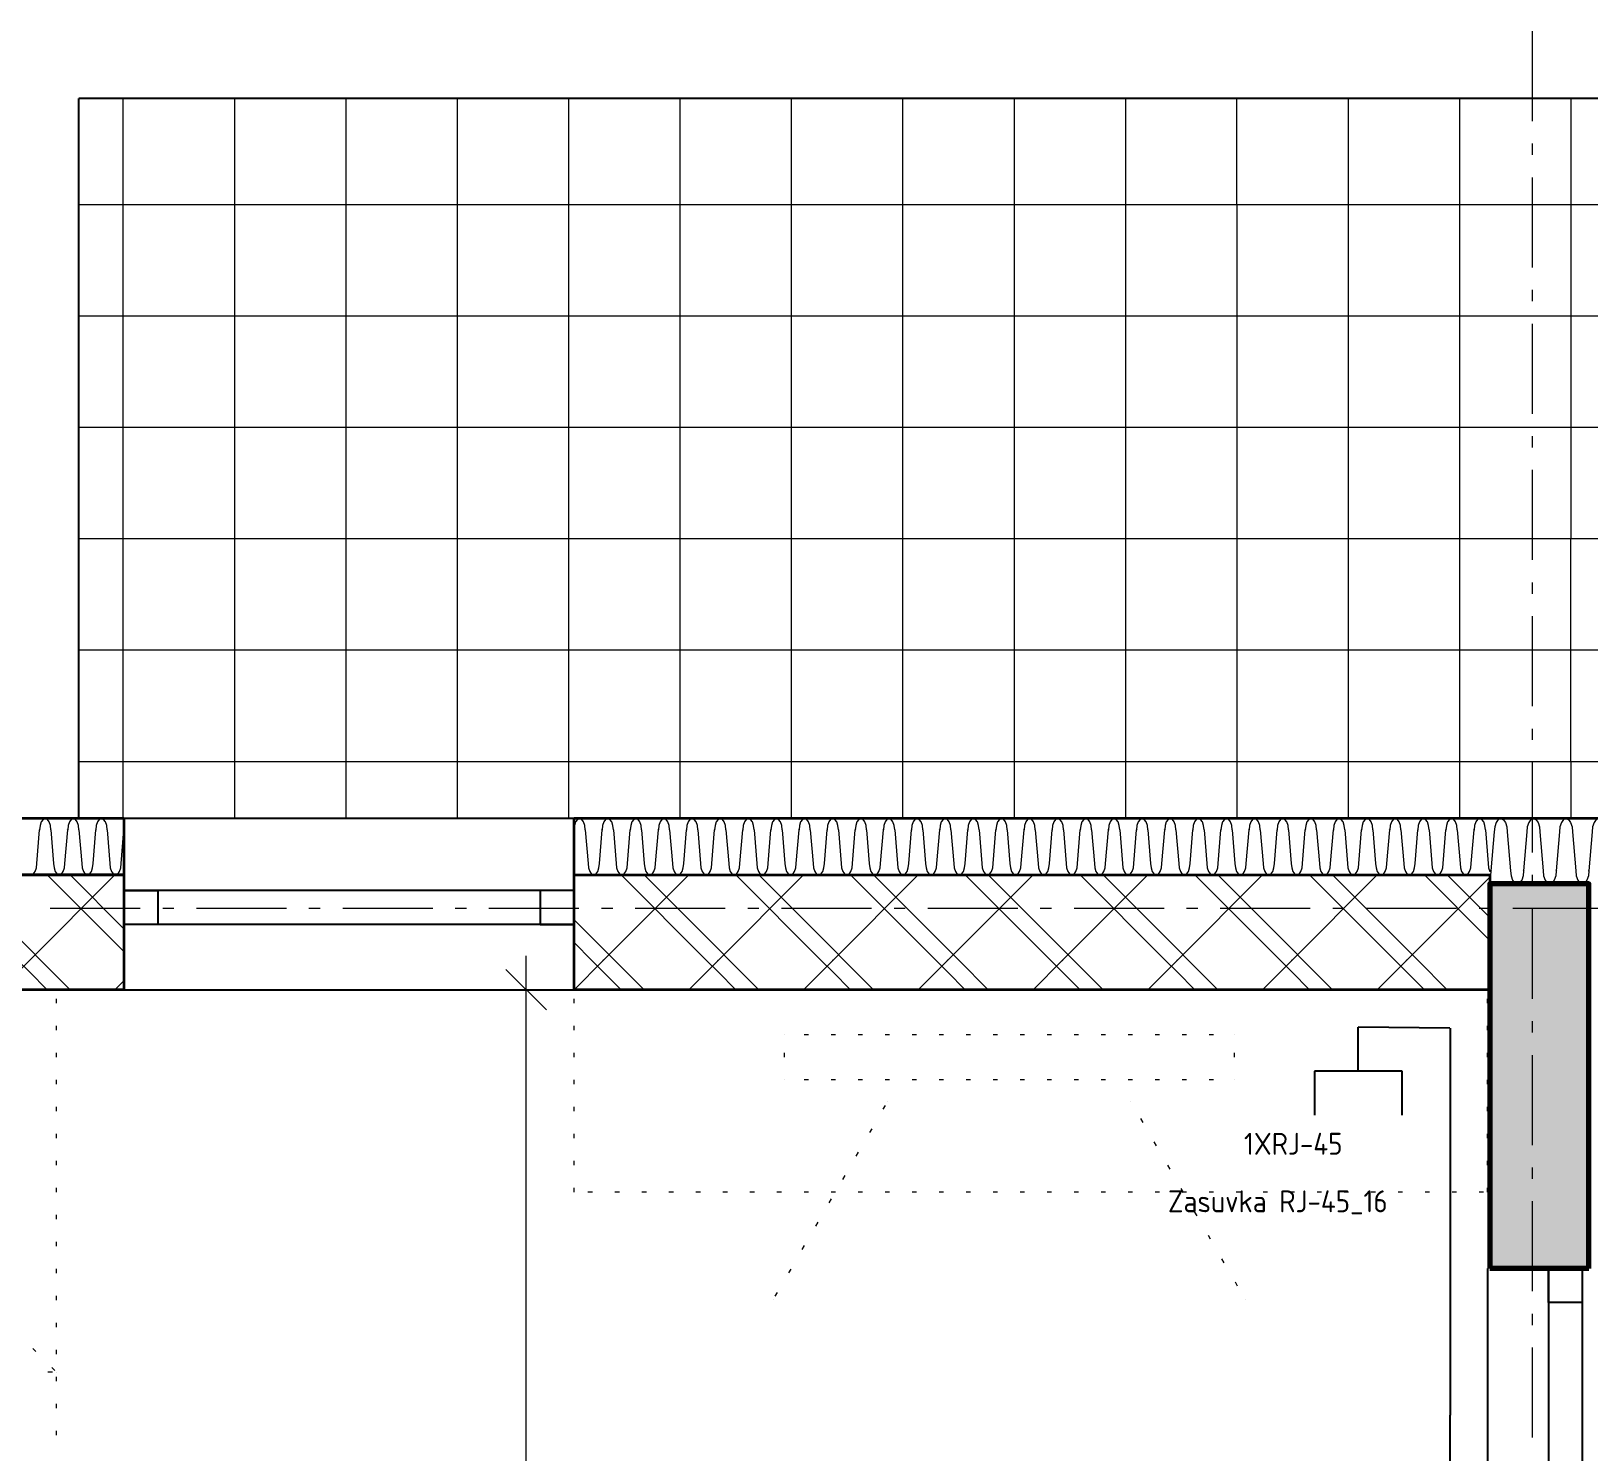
# Model space of a CAD drawing. Header units: millimetres. Extents: x 0 to 594, y 0 to 420.
# Drawn here: x 508.26 to 543.73, y 329.67 to 362.02 of the extents above; entities that cross this region are included whole.
import ezdxf
from ezdxf.enums import TextEntityAlignment as Align

# ---------------------------------------------------------------- set-up
doc = ezdxf.new("R2010")
doc.units = ezdxf.units.MM
doc.header["$LTSCALE"] = 8
for name, color, linetype in [('DESC', 1, 'Continuous'), ('PDF_Koty delkove', 7, 'Continuous'), ('PDF_Nabytek', 7, 'Continuous'), ('PDF_Obecne 0.25', 7, 'Continuous'), ('PDF_Okna', 7, 'Continuous'), ('PDF_Osy hlavni', 7, 'Continuous'), ('PDF_Srafy', 7, 'Continuous'), ('PDF_Steny obvodove nosne', 7, 'Continuous'), ('PDF_Steny sendvic', 7, 'Continuous'), ('PDF_Zatepleni', 7, 'Continuous'), ('RED_2.5mm^2', 1, 'Continuous'), ('SYMS', 7, 'Continuous'), ('TAGS', 160, 'Continuous')]:
    doc.layers.add(name, color=color, linetype=linetype)
doc.styles.add('WD_IEC', font='isocp2.shx', dxfattribs={"width": 0.9, "height": 4})

# ---------------------------------------------------------------- blocks, each defined once
blk = doc.blocks.new('RJ45Zasuvka_')
at = {"layer": 'SYMS'}
for p, q in [((0, 0), (0, 1)), ((-1, 0), (-1, -1)), ((1, 0), (-1, 0)), ((1, -1), (1, 0))]:
    blk.add_line(p, q, dxfattribs=at)
at = {"style": 'WD_IEC'}
for tag, p, height, flags in [('MFG', (3.917, 14.122), 1.5, 9), ('CAT', (3.917, 11.622), 1.5, 9), ('X2TERM01', (0, 1), 0.08, 1), ('ASSYCODE', (2.5, -0.75), 1, 1), ('FAMILY', (2.5, -2.25), 1, 1)]:
    blk.add_attdef(tag, p, '', height=height, dxfattribs=dict(at, flags=flags))
for tag, height, p in [('INST', 2.7, (-6.093, 12.868)), ('LOC', 2.7, (-6.093, 9.868)), ('TAG1', 2.5, (-6, 6.828)), ('XREF', 2.7, (-6, -2.915)), ('DESC1', 2.7, (-6, -5.715)), ('DESC2', 2.7, (-6, -8.955)), ('DESC3', 2.7, (-6, -12.195))]:
    blk.add_attdef(tag, text='', height=height, dxfattribs=at).set_placement(p, align=Align.RIGHT)
at = {"style": 'WD_IEC', "width": 0.8}
blk.add_attdef('TERM01', text='', height=2, rotation=90, dxfattribs=at).set_placement((-1, 1), align=Align.RIGHT)

msp = doc.modelspace()

# ---------------------------------------------------------------- linework, layer by layer
at = {"layer": 'PDF_Koty delkove', "lineweight": 18}
for points in [[(519.529, 340.194), (519.529, 340.963)], [(519.99, 339.733), (519.068, 340.656)], [(520.298, 340.194), (519.529, 340.194), (518.76, 340.194)], [(519.529, 258.451), (519.529, 260.553), (519.529, 261.764), (519.529, 262.244), (519.529, 281.77), (519.529, 283.256), (519.529, 340.194)]]:
    msp.add_lwpolyline(points, dxfattribs=at)
at = {"layer": 'PDF_Nabytek', "lineweight": 13}
for points in [[(508.741, 340.194), (508.638, 340.194)], [(508.832, 340.194), (508.832, 340.194)], [(508.832, 340.194), (508.832, 340.194)], [(508.832, 339.885), (508.832, 339.987)], [(520.62, 340.194), (520.62, 340.194)], [(520.62, 340.194), (520.62, 340.194)], [(520.62, 339.885), (520.62, 339.987)], [(521.041, 340.194), (520.938, 340.194)], [(521.656, 340.194), (521.553, 340.194)], [(522.271, 340.194), (522.168, 340.194)], [(522.886, 340.194), (522.783, 340.194)], [(523.501, 340.194), (523.398, 340.194)], [(524.116, 340.194), (524.013, 340.194)], [(524.731, 340.194), (524.628, 340.194)], [(525.346, 340.194), (525.243, 340.194)], [(525.961, 340.194), (525.858, 340.194)], [(526.576, 340.194), (526.473, 340.194)], [(527.191, 340.194), (527.088, 340.194)], [(527.806, 340.194), (527.703, 340.194)], [(528.421, 340.194), (528.318, 340.194)], [(529.036, 340.194), (528.933, 340.194)], [(529.651, 340.194), (529.548, 340.194)], [(530.266, 340.194), (530.163, 340.194)], [(530.881, 340.194), (530.778, 340.194)], [(531.496, 340.194), (531.393, 340.194)], [(532.111, 340.194), (532.008, 340.194)], [(532.726, 340.194), (532.623, 340.194)], [(533.341, 340.194), (533.238, 340.194)], [(533.956, 340.194), (533.853, 340.194)], [(534.571, 340.194), (534.468, 340.194)], [(535.186, 340.194), (535.083, 340.194)], [(535.801, 340.194), (535.698, 340.194)], [(536.416, 340.194), (536.313, 340.194)], [(537.031, 340.194), (536.928, 340.194)], [(537.646, 340.194), (537.543, 340.194)], [(538.261, 340.194), (538.158, 340.194)], [(538.876, 340.194), (538.773, 340.194)], [(539.491, 340.194), (539.388, 340.194)], [(540.106, 340.194), (540.003, 340.194)], [(540.721, 340.194), (540.618, 340.194)], [(541.336, 340.194), (541.233, 340.194)], [(541.427, 340.194), (541.427, 340.194)], [(541.427, 340.194), (541.427, 340.194)], [(541.427, 339.885), (541.427, 339.987)], [(508.832, 339.27), (508.832, 339.372)], [(520.62, 339.27), (520.62, 339.372)], [(525.411, 339.169), (525.411, 339.169)], [(525.411, 339.169), (525.411, 339.169)], [(525.961, 339.169), (525.858, 339.169)], [(526.576, 339.169), (526.473, 339.169)], [(527.191, 339.169), (527.088, 339.169)], [(527.806, 339.169), (527.703, 339.169)], [(528.421, 339.169), (528.318, 339.169)], [(529.036, 339.169), (528.933, 339.169)], [(529.651, 339.169), (529.548, 339.169)], [(530.266, 339.169), (530.163, 339.169)], [(530.881, 339.169), (530.778, 339.169)], [(531.496, 339.169), (531.393, 339.169)], [(532.111, 339.169), (532.008, 339.169)], [(532.726, 339.169), (532.623, 339.169)], [(533.341, 339.169), (533.238, 339.169)], [(533.956, 339.169), (533.853, 339.169)], [(534.571, 339.169), (534.468, 339.169)], [(535.186, 339.169), (535.083, 339.169)], [(535.661, 339.169), (535.661, 339.169)], [(535.661, 339.169), (535.661, 339.169)], [(541.427, 339.27), (541.427, 339.372)], [(508.832, 338.655), (508.832, 338.757)], [(520.62, 338.655), (520.62, 338.757)], [(525.411, 338.655), (525.411, 338.757)], [(535.661, 338.655), (535.661, 338.757)], [(541.427, 338.655), (541.427, 338.757)], [(508.832, 338.04), (508.832, 338.142)], [(520.62, 338.04), (520.62, 338.142)], [(525.411, 338.144), (525.411, 338.144)], [(525.411, 338.144), (525.411, 338.144)], [(525.961, 338.144), (525.858, 338.144)], [(526.576, 338.144), (526.473, 338.144)], [(527.191, 338.144), (527.088, 338.144)], [(527.806, 338.144), (527.703, 338.144)], [(528.421, 338.144), (528.318, 338.144)], [(529.036, 338.144), (528.933, 338.144)], [(529.651, 338.144), (529.548, 338.144)], [(530.266, 338.144), (530.163, 338.144)], [(530.881, 338.144), (530.778, 338.144)], [(531.496, 338.144), (531.393, 338.144)], [(532.111, 338.144), (532.008, 338.144)], [(532.726, 338.144), (532.623, 338.144)], [(533.341, 338.144), (533.238, 338.144)], [(533.956, 338.144), (533.853, 338.144)], [(534.571, 338.144), (534.468, 338.144)], [(535.186, 338.144), (535.083, 338.144)], [(535.661, 338.144), (535.661, 338.144)], [(535.661, 338.144), (535.661, 338.144)], [(541.427, 338.04), (541.427, 338.142)], [(508.832, 337.425), (508.832, 337.527)], [(520.62, 337.425), (520.62, 337.527)], [(527.663, 337.47), (527.715, 337.559)], [(527.771, 337.657), (527.771, 337.657)], [(533.301, 337.657), (533.301, 337.657)], [(541.427, 337.425), (541.427, 337.527)], [(533.581, 337.172), (533.53, 337.261)], [(508.832, 336.81), (508.832, 336.912)], [(520.62, 336.81), (520.62, 336.912)], [(527.356, 336.938), (527.407, 337.027)], [(533.888, 336.639), (533.837, 336.728)], [(541.427, 336.81), (541.427, 336.912)], [(527.048, 336.405), (527.1, 336.494)], [(508.832, 336.195), (508.832, 336.297)], [(520.62, 336.195), (520.62, 336.297)], [(534.196, 336.107), (534.145, 336.195)], [(541.427, 336.195), (541.427, 336.297)], [(508.832, 335.58), (508.832, 335.682)], [(520.62, 335.582), (520.62, 335.682)], [(526.741, 335.873), (526.792, 335.961)], [(534.503, 335.574), (534.452, 335.663)], [(541.427, 335.582), (541.427, 335.682)], [(520.62, 335.582), (520.62, 335.582)], [(520.62, 335.582), (520.62, 335.582)], [(521.041, 335.582), (520.938, 335.582)], [(521.656, 335.582), (521.553, 335.582)], [(522.271, 335.582), (522.168, 335.582)], [(522.886, 335.582), (522.783, 335.582)], [(523.501, 335.582), (523.398, 335.582)], [(524.116, 335.582), (524.013, 335.582)], [(524.731, 335.582), (524.628, 335.582)], [(525.346, 335.582), (525.243, 335.582)], [(525.961, 335.582), (525.858, 335.582)], [(526.433, 335.34), (526.485, 335.429)], [(526.576, 335.582), (526.473, 335.582)], [(527.191, 335.582), (527.088, 335.582)], [(527.806, 335.582), (527.703, 335.582)], [(528.421, 335.582), (528.318, 335.582)], [(529.036, 335.582), (528.933, 335.582)], [(529.651, 335.582), (529.548, 335.582)], [(530.266, 335.582), (530.163, 335.582)], [(530.881, 335.582), (530.778, 335.582)], [(531.496, 335.582), (531.393, 335.582)], [(532.111, 335.582), (532.008, 335.582)], [(532.726, 335.582), (532.623, 335.582)], [(533.341, 335.582), (533.238, 335.582)], [(533.956, 335.582), (533.853, 335.582)], [(534.571, 335.582), (534.468, 335.582)], [(535.186, 335.582), (535.083, 335.582)], [(535.801, 335.582), (535.698, 335.582)], [(536.416, 335.582), (536.313, 335.582)], [(537.031, 335.582), (536.928, 335.582)], [(537.646, 335.582), (537.543, 335.582)], [(538.261, 335.582), (538.158, 335.582)], [(538.876, 335.582), (538.773, 335.582)], [(539.491, 335.582), (539.388, 335.582)], [(540.106, 335.582), (540.003, 335.582)], [(540.721, 335.582), (540.618, 335.582)], [(541.336, 335.582), (541.233, 335.582)], [(541.427, 335.582), (541.427, 335.582)], [(541.427, 335.582), (541.427, 335.582)], [(508.832, 334.965), (508.832, 335.067)], [(534.811, 335.041), (534.76, 335.13)], [(526.126, 334.807), (526.177, 334.896)], [(535.118, 334.509), (535.067, 334.598)], [(508.832, 334.35), (508.832, 334.452)], [(525.818, 334.275), (525.87, 334.364)], [(535.426, 333.976), (535.375, 334.065)], [(508.832, 333.735), (508.832, 333.837)], [(525.511, 333.742), (525.562, 333.831)], [(535.733, 333.444), (535.682, 333.532)], [(508.832, 333.12), (508.832, 333.222)], [(525.203, 333.21), (525.255, 333.298)], [(525.159, 333.133), (525.159, 333.133)], [(535.913, 333.133), (535.913, 333.133)], [(508.832, 332.505), (508.832, 332.607)], [(508.363, 331.951), (508.291, 332.024)], [(508.832, 331.89), (508.832, 331.992)], [(508.741, 331.482), (508.638, 331.482)], [(508.798, 331.517), (508.725, 331.589)], [(508.832, 331.482), (508.832, 331.482)], [(508.832, 331.482), (508.832, 331.482)], [(508.832, 331.275), (508.832, 331.377)], [(508.832, 330.66), (508.832, 330.762)], [(508.832, 330.045), (508.832, 330.147)]]:
    msp.add_lwpolyline(points, dxfattribs=at)
at = {"layer": 'PDF_Obecne 0.25', "lineweight": 25}
for points in [[(509.345, 344.089), (509.345, 360.489)], [(561.619, 360.488), (509.345, 360.488)]]:
    msp.add_lwpolyline(points, dxfattribs=at)
at = {"layer": 'PDF_Okna', "lineweight": 25}
for points in [[(520.62, 344.089), (510.37, 344.089)], [(520.62, 342.449), (510.37, 342.449)], [(520.62, 341.681), (510.37, 341.681)], [(510.37, 340.194), (520.62, 340.194)], [(542.811, 333.84), (542.811, 315.39)], [(543.58, 333.84), (543.58, 315.39)]]:
    msp.add_lwpolyline(points, dxfattribs=at)
for points in [[(510.37, 342.449), (511.139, 342.449), (511.139, 341.681), (510.37, 341.681)], [(520.62, 342.449), (519.851, 342.449), (519.851, 341.681), (520.62, 341.681)], [(543.58, 333.84), (543.58, 333.071), (542.811, 333.071), (542.811, 333.84)]]:
    msp.add_lwpolyline(points, close=True, dxfattribs=at)
at = {"layer": 'PDF_Osy hlavni', "lineweight": 18}
for points in [[(542.452, 359.974), (542.452, 362.024)], [(542.452, 359.206), (542.452, 359.462)], [(542.452, 356.643), (542.452, 358.693)], [(542.452, 355.874), (542.452, 356.131)], [(542.452, 353.312), (542.452, 355.362)], [(542.452, 352.543), (542.452, 352.799)], [(542.452, 349.981), (542.452, 352.031)], [(542.452, 349.212), (542.452, 349.468)], [(542.452, 346.65), (542.452, 348.699)], [(542.452, 345.881), (542.452, 346.137)], [(542.452, 343.318), (542.452, 345.368)], [(542.452, 342.55), (542.452, 342.806)], [(510.74, 342.039), (508.69, 342.039)], [(511.508, 342.039), (511.252, 342.039)], [(514.071, 342.039), (512.021, 342.039)], [(514.84, 342.039), (514.583, 342.039)], [(517.402, 342.039), (515.352, 342.039)], [(518.171, 342.039), (517.915, 342.039)], [(520.733, 342.039), (518.683, 342.039)], [(521.502, 342.039), (521.246, 342.039)], [(524.064, 342.039), (522.015, 342.039)], [(524.833, 342.039), (524.577, 342.039)], [(527.396, 342.039), (525.346, 342.039)], [(528.164, 342.039), (527.908, 342.039)], [(530.727, 342.039), (528.677, 342.039)], [(531.496, 342.039), (531.239, 342.039)], [(534.058, 342.039), (532.008, 342.039)], [(534.827, 342.039), (534.571, 342.039)], [(537.389, 342.039), (535.339, 342.039)], [(538.158, 342.039), (537.902, 342.039)], [(540.721, 342.039), (538.671, 342.039)], [(541.489, 342.039), (541.233, 342.039)], [(544.052, 342.039), (542.002, 342.039)], [(542.452, 339.987), (542.452, 342.037)], [(542.452, 339.218), (542.452, 339.475)], [(542.452, 336.656), (542.452, 338.706)], [(542.452, 335.887), (542.452, 336.143)], [(542.452, 333.325), (542.452, 335.375)], [(542.452, 332.556), (542.452, 332.812)], [(542.452, 329.993), (542.452, 332.043)]]:
    msp.add_lwpolyline(points, dxfattribs=at)
at = {"layer": 'PDF_Srafy', "lineweight": 9}
for points in [[(528.104, 360.489), (528.104, 355.533), (528.104, 350.46), (528.104, 345.386), (523.031, 345.386), (517.957, 345.386), (512.884, 345.386), (509.345, 345.386)], [(510.347, 360.489), (510.347, 358.07), (510.347, 352.996), (510.347, 347.923)], [(512.884, 360.489), (512.884, 355.533), (512.884, 350.46), (512.884, 345.386), (512.884, 344.089)], [(515.421, 360.489), (515.421, 358.07), (515.421, 352.996), (515.421, 347.923), (515.421, 344.089)], [(517.957, 360.489), (517.957, 355.533), (517.957, 350.46), (517.957, 345.386), (517.957, 344.089)], [(520.494, 360.489), (520.494, 358.07), (520.494, 352.996), (520.494, 347.923), (520.494, 344.089)], [(523.031, 360.489), (523.031, 355.533), (523.031, 350.46)], [(525.568, 360.489), (525.568, 358.07), (525.568, 352.996), (525.568, 347.923)], [(530.641, 360.489), (530.641, 358.07), (530.641, 352.996), (530.641, 347.923), (530.641, 344.089)], [(533.178, 360.489), (533.178, 355.533), (533.178, 350.46), (533.178, 345.386), (533.178, 344.089)], [(561.619, 358.07), (561.082, 358.07), (556.008, 358.07), (550.935, 358.07), (545.861, 358.07), (540.788, 358.07), (535.714, 358.07), (535.714, 360.489)], [(538.251, 360.489), (538.251, 355.533)], [(540.788, 360.489), (540.788, 358.07), (540.788, 352.996)], [(543.325, 360.489), (543.325, 355.533), (543.325, 350.46)], [(515.421, 358.07), (510.347, 358.07), (509.345, 358.07)], [(535.714, 358.07), (530.641, 358.07), (525.568, 358.07), (520.494, 358.07), (515.421, 358.07)], [(535.714, 358.07), (535.714, 352.996), (535.714, 347.923), (535.714, 344.089)], [(517.957, 355.533), (512.884, 355.533), (509.345, 355.533)], [(538.251, 355.533), (533.178, 355.533), (528.104, 355.533), (523.031, 355.533), (517.957, 355.533)], [(561.619, 355.533), (558.545, 355.533), (553.471, 355.533), (548.398, 355.533), (543.325, 355.533), (538.251, 355.533)], [(538.251, 355.533), (538.251, 350.46), (538.251, 345.386), (538.251, 344.089)], [(561.619, 352.996), (561.082, 352.996), (556.008, 352.996), (550.935, 352.996), (545.861, 352.996), (540.788, 352.996), (535.714, 352.996), (530.641, 352.996), (525.568, 352.996), (520.494, 352.996), (515.421, 352.996), (510.347, 352.996), (509.345, 352.996)], [(540.788, 352.996), (540.788, 347.923), (540.788, 344.089)], [(523.031, 350.46), (517.957, 350.46), (512.884, 350.46), (509.345, 350.46)], [(538.251, 350.46), (533.178, 350.46), (528.104, 350.46), (523.031, 350.46)], [(523.031, 350.46), (523.031, 345.386), (523.031, 344.089)], [(561.619, 350.46), (558.545, 350.46), (553.471, 350.46), (548.398, 350.46), (543.325, 350.46), (538.251, 350.46)], [(561.619, 345.386), (558.545, 345.386), (553.471, 345.386), (548.398, 345.386), (543.325, 345.386), (543.325, 350.46)], [(525.568, 347.923), (520.494, 347.923), (515.421, 347.923), (510.347, 347.923), (509.345, 347.923)], [(510.347, 347.923), (510.347, 344.089)], [(540.788, 347.923), (535.714, 347.923), (530.641, 347.923), (525.568, 347.923)], [(525.568, 347.923), (525.568, 344.089)], [(561.619, 347.923), (561.082, 347.923), (556.008, 347.923), (550.935, 347.923), (545.861, 347.923), (540.788, 347.923)], [(543.325, 345.386), (538.251, 345.386), (533.178, 345.386), (528.104, 345.386)], [(528.104, 345.386), (528.104, 344.089)], [(543.325, 345.386), (543.325, 344.089)]]:
    msp.add_lwpolyline(points, dxfattribs=at)
at = {"layer": 'PDF_Steny obvodove nosne', "lineweight": 70}
for points in [[(543.733, 333.84), (543.733, 342.603), (541.478, 342.603), (541.478, 340.194), (541.478, 333.84)], [(543.733, 333.84), (543.58, 333.84), (542.811, 333.84), (541.478, 333.84)]]:
    msp.add_lwpolyline(points, dxfattribs=at)
at = {"layer": 'PDF_Steny obvodove nosne', "lineweight": 25}
msp.add_lwpolyline([(541.427, 333.84), (541.427, 315.39)], dxfattribs=at)
at = {"layer": 'PDF_Steny obvodove nosne', "color": 9, "lineweight": 9, "true_color": 0xc0c0c0, "transparency": 33554559}
msp.add_solid([(541.478, 333.84), (543.733, 333.84), (541.478, 342.603), (543.733, 342.603)], dxfattribs=at)
at = {"layer": 'PDF_Steny sendvic', "lineweight": 35}
for points in [[(510.37, 344.089), (496.84, 344.089)], [(510.37, 344.089), (510.37, 342.808)], [(541.478, 344.089), (520.62, 344.089)], [(520.62, 342.808), (520.62, 344.089)], [(510.37, 342.808), (496.84, 342.808), (510.37, 342.808), (510.37, 342.449), (510.37, 341.681), (510.37, 340.194), (499.608, 340.194), (496.84, 340.194), (496.84, 341.681), (496.84, 342.449), (496.84, 342.808)], [(520.62, 342.808), (541.478, 342.808)]]:
    msp.add_lwpolyline(points, dxfattribs=at)
at = {"layer": 'PDF_Steny sendvic', "lineweight": 9}
for points in [[(508.385, 343.064), (508.448, 343.833)], [(508.704, 343.833), (508.695, 343.931), (508.667, 344.014), (508.625, 344.07), (508.576, 344.089), (508.527, 344.07), (508.486, 344.014), (508.458, 343.931), (508.448, 343.833)], [(508.704, 343.833), (508.768, 343.064)], [(509.025, 343.064), (509.089, 343.833)], [(509.217, 344.089), (509.168, 344.07), (509.126, 344.014), (509.098, 343.931), (509.089, 343.833)], [(509.345, 343.833), (509.335, 343.931), (509.307, 344.014), (509.266, 344.07), (509.217, 344.089)], [(509.345, 343.833), (509.408, 343.064)], [(509.666, 343.064), (509.729, 343.833)], [(509.857, 344.089), (509.808, 344.07), (509.767, 344.014), (509.739, 343.931), (509.729, 343.833)], [(509.986, 343.833), (509.976, 343.931), (509.948, 344.014), (509.906, 344.07), (509.857, 344.089)], [(509.986, 343.833), (510.049, 343.064)], [(510.307, 343.064), (510.37, 343.833)], [(520.748, 344.089), (520.699, 344.07), (520.657, 344.014), (520.63, 343.931), (520.62, 343.833)], [(520.876, 343.833), (520.866, 343.931), (520.839, 344.014), (520.797, 344.07), (520.748, 344.089)], [(520.876, 343.833), (520.94, 343.064)], [(521.082, 342.808), (521.118, 342.827), (521.159, 342.882), (521.187, 342.966), (521.197, 343.064), (521.26, 343.833)], [(521.517, 343.833), (521.507, 343.931), (521.479, 344.014), (521.438, 344.07), (521.389, 344.089), (521.34, 344.07), (521.298, 344.014), (521.27, 343.931), (521.26, 343.833)], [(521.517, 343.833), (521.58, 343.064)], [(521.838, 343.064), (521.901, 343.833)], [(522.157, 343.833), (522.148, 343.931), (522.12, 344.014), (522.078, 344.07), (522.029, 344.089), (521.98, 344.07), (521.939, 344.014), (521.911, 343.931), (521.901, 343.833)], [(522.157, 343.833), (522.221, 343.064)], [(522.478, 343.064), (522.542, 343.833)], [(522.67, 344.089), (522.621, 344.07), (522.579, 344.014), (522.551, 343.931), (522.542, 343.833)], [(522.798, 343.833), (522.788, 343.931), (522.76, 344.014), (522.719, 344.07), (522.67, 344.089)], [(522.798, 343.833), (522.861, 343.064)], [(523.119, 343.064), (523.182, 343.833)], [(523.439, 343.833), (523.429, 343.931), (523.401, 344.014), (523.359, 344.07), (523.31, 344.089), (523.261, 344.07), (523.22, 344.014), (523.192, 343.931), (523.182, 343.833)], [(523.439, 343.833), (523.502, 343.064)], [(523.76, 343.064), (523.823, 343.833)], [(523.951, 344.089), (523.902, 344.07), (523.86, 344.014), (523.833, 343.931), (523.823, 343.833)], [(524.079, 343.833), (524.069, 343.931), (524.042, 344.014), (524, 344.07), (523.951, 344.089)], [(524.079, 343.833), (524.143, 343.064)], [(524.4, 343.064), (524.464, 343.833)], [(524.592, 344.089), (524.543, 344.07), (524.501, 344.014), (524.473, 343.931), (524.464, 343.833)], [(524.72, 343.833), (524.71, 343.931), (524.682, 344.014), (524.641, 344.07), (524.592, 344.089)], [(524.72, 343.833), (524.783, 343.064)], [(525.041, 343.064), (525.104, 343.833)], [(525.232, 344.089), (525.183, 344.07), (525.142, 344.014), (525.114, 343.931), (525.104, 343.833)], [(525.36, 343.833), (525.351, 343.931), (525.323, 344.014), (525.281, 344.07), (525.232, 344.089)], [(525.36, 343.833), (525.424, 343.064)], [(525.681, 343.064), (525.745, 343.833)], [(526.001, 343.833), (525.991, 343.931), (525.964, 344.014), (525.922, 344.07), (525.873, 344.089), (525.824, 344.07), (525.782, 344.014), (525.755, 343.931), (525.745, 343.833)], [(526.001, 343.833), (526.064, 343.064)], [(526.322, 343.064), (526.385, 343.833)], [(526.514, 344.089), (526.465, 344.07), (526.423, 344.014), (526.395, 343.931), (526.385, 343.833)], [(526.642, 343.833), (526.632, 343.931), (526.604, 344.014), (526.563, 344.07), (526.514, 344.089)], [(526.642, 343.833), (526.705, 343.064)], [(526.963, 343.064), (527.026, 343.833)], [(527.154, 344.089), (527.105, 344.07), (527.064, 344.014), (527.036, 343.931), (527.026, 343.833)], [(527.282, 343.833), (527.273, 343.931), (527.245, 344.014), (527.203, 344.07), (527.154, 344.089)], [(527.282, 343.833), (527.346, 343.064)], [(527.603, 343.064), (527.667, 343.833)], [(527.795, 344.089), (527.746, 344.07), (527.704, 344.014), (527.676, 343.931), (527.667, 343.833)], [(527.923, 343.833), (527.913, 343.931), (527.885, 344.014), (527.844, 344.07), (527.795, 344.089)], [(527.923, 343.833), (527.986, 343.064)], [(528.244, 343.064), (528.307, 343.833)], [(528.564, 343.833), (528.554, 343.931), (528.526, 344.014), (528.484, 344.07), (528.435, 344.089), (528.386, 344.07), (528.345, 344.014), (528.317, 343.931), (528.307, 343.833)], [(528.564, 343.833), (528.627, 343.064)], [(528.884, 343.064), (528.948, 343.833)], [(529.076, 344.089), (529.027, 344.07), (528.985, 344.014), (528.958, 343.931), (528.948, 343.833)], [(529.204, 343.833), (529.194, 343.931), (529.167, 344.014), (529.125, 344.07), (529.076, 344.089)], [(529.204, 343.833), (529.268, 343.064)], [(529.525, 343.064), (529.589, 343.833)], [(529.717, 344.089), (529.668, 344.07), (529.626, 344.014), (529.598, 343.931), (529.589, 343.833)], [(529.845, 343.833), (529.835, 343.931), (529.807, 344.014), (529.766, 344.07), (529.717, 344.089)], [(529.845, 343.833), (529.908, 343.064)], [(530.166, 343.064), (530.229, 343.833)], [(530.357, 344.089), (530.308, 344.07), (530.267, 344.014), (530.239, 343.931), (530.229, 343.833)], [(530.476, 343.931), (530.448, 344.014), (530.406, 344.07), (530.357, 344.089)], [(530.485, 343.833), (530.476, 343.931)], [(530.485, 343.833), (530.549, 343.064)], [(530.806, 343.064), (530.87, 343.833)], [(530.998, 344.089), (530.949, 344.07), (530.907, 344.014), (530.88, 343.931), (530.87, 343.833)], [(531.126, 343.833), (531.116, 343.931), (531.088, 344.014), (531.047, 344.07), (530.998, 344.089)], [(531.126, 343.833), (531.189, 343.064)], [(531.447, 343.064), (531.51, 343.833)], [(531.639, 344.089), (531.589, 344.07), (531.548, 344.014), (531.52, 343.931), (531.51, 343.833)], [(531.767, 343.833), (531.757, 343.931), (531.729, 344.014), (531.688, 344.07), (531.639, 344.089)], [(531.767, 343.833), (531.83, 343.064)], [(531.972, 342.808), (532.008, 342.827), (532.05, 342.882), (532.078, 342.966), (532.088, 343.064), (532.151, 343.833)], [(532.279, 344.089), (532.23, 344.07), (532.189, 344.014), (532.161, 343.931), (532.151, 343.833)], [(532.407, 343.833), (532.397, 343.931), (532.37, 344.014), (532.328, 344.07), (532.279, 344.089)], [(532.407, 343.833), (532.471, 343.064)], [(532.728, 343.064), (532.792, 343.833)], [(532.92, 344.089), (532.871, 344.07), (532.829, 344.014), (532.801, 343.931), (532.792, 343.833)], [(533.048, 343.833), (533.038, 343.931), (533.01, 344.014), (532.969, 344.07), (532.92, 344.089)], [(533.048, 343.833), (533.111, 343.064)], [(533.369, 343.064), (533.432, 343.833)], [(533.511, 344.07), (533.47, 344.014), (533.442, 343.931), (533.432, 343.833)], [(533.56, 344.089), (533.511, 344.07)], [(533.688, 343.833), (533.679, 343.931), (533.651, 344.014), (533.609, 344.07), (533.56, 344.089)], [(533.688, 343.833), (533.752, 343.064)], [(534.009, 343.064), (534.073, 343.833)], [(534.201, 344.089), (534.152, 344.07), (534.11, 344.014), (534.083, 343.931), (534.073, 343.833)], [(534.329, 343.833), (534.319, 343.931), (534.292, 344.014), (534.25, 344.07), (534.201, 344.089)], [(534.329, 343.833), (534.393, 343.064)], [(534.65, 343.064), (534.713, 343.833)], [(534.842, 344.089), (534.793, 344.07), (534.751, 344.014), (534.723, 343.931), (534.713, 343.833)], [(534.97, 343.833), (534.96, 343.931), (534.932, 344.014), (534.891, 344.07), (534.842, 344.089)], [(534.97, 343.833), (535.033, 343.064)], [(535.291, 343.064), (535.354, 343.833)], [(535.482, 344.089), (535.433, 344.07), (535.392, 344.014), (535.364, 343.931), (535.354, 343.833)], [(535.61, 343.833), (535.601, 343.931), (535.573, 344.014), (535.531, 344.07), (535.482, 344.089)], [(535.61, 343.833), (535.674, 343.064)], [(535.931, 343.064), (535.995, 343.833)], [(536.251, 343.833), (536.241, 343.931), (536.213, 344.014), (536.172, 344.07), (536.123, 344.089), (536.074, 344.07), (536.032, 344.014), (536.004, 343.931), (535.995, 343.833)], [(536.251, 343.833), (536.314, 343.064)], [(536.572, 343.064), (536.635, 343.833)], [(536.892, 343.833), (536.882, 343.931), (536.854, 344.014), (536.812, 344.07), (536.763, 344.089), (536.714, 344.07), (536.673, 344.014), (536.645, 343.931), (536.635, 343.833)], [(536.892, 343.833), (536.955, 343.064)], [(537.097, 342.808), (537.133, 342.827), (537.175, 342.882), (537.203, 342.966), (537.213, 343.064), (537.276, 343.833)], [(537.404, 344.089), (537.355, 344.07), (537.313, 344.014), (537.286, 343.931), (537.276, 343.833)], [(537.532, 343.833), (537.522, 343.931), (537.495, 344.014), (537.453, 344.07), (537.404, 344.089)], [(537.532, 343.833), (537.596, 343.064)], [(537.853, 343.064), (537.917, 343.833)], [(538.173, 343.833), (538.163, 343.931), (538.135, 344.014), (538.094, 344.07), (538.045, 344.089), (537.996, 344.07), (537.954, 344.014), (537.926, 343.931), (537.917, 343.833)], [(538.173, 343.833), (538.236, 343.064)], [(538.494, 343.064), (538.557, 343.833)], [(538.685, 344.089), (538.636, 344.07), (538.595, 344.014), (538.567, 343.931), (538.557, 343.833)], [(538.813, 343.833), (538.804, 343.931), (538.776, 344.014), (538.734, 344.07), (538.685, 344.089)], [(538.813, 343.833), (538.877, 343.064)], [(539.134, 343.064), (539.198, 343.833)], [(539.454, 343.833), (539.444, 343.931), (539.417, 344.014), (539.375, 344.07), (539.326, 344.089), (539.277, 344.07), (539.235, 344.014), (539.208, 343.931), (539.198, 343.833)], [(539.454, 343.833), (539.517, 343.064)], [(539.775, 343.064), (539.838, 343.833)], [(540.095, 343.833), (540.085, 343.931), (540.057, 344.014), (540.016, 344.07), (539.967, 344.089), (539.918, 344.07), (539.876, 344.014), (539.848, 343.931), (539.838, 343.833)], [(540.095, 343.833), (540.158, 343.064)], [(540.416, 343.064), (540.479, 343.833)], [(540.607, 344.089), (540.558, 344.07), (540.517, 344.014), (540.489, 343.931), (540.479, 343.833)], [(540.735, 343.833), (540.726, 343.931), (540.698, 344.014), (540.656, 344.07), (540.607, 344.089)], [(540.735, 343.833), (540.799, 343.064)], [(541.056, 343.064), (541.12, 343.833)], [(541.129, 343.931), (541.12, 343.833)], [(541.376, 343.833), (541.366, 343.931), (541.338, 344.014), (541.297, 344.07), (541.248, 344.089), (541.199, 344.07), (541.157, 344.014), (541.129, 343.931)], [(541.376, 343.833), (541.439, 343.064)], [(508.622, 340.194), (508.217, 340.599), (507.956, 340.861), (506.009, 342.808)], [(509.145, 340.194), (508.479, 340.861), (508.217, 341.122), (506.531, 342.808)], [(507.551, 340.194), (508.217, 340.861), (510.165, 342.808)], [(508.269, 342.808), (508.305, 342.827), (508.347, 342.882), (508.375, 342.966), (508.385, 343.064)], [(508.385, 343.064), (508.385, 343.064)], [(510.37, 341.061), (508.622, 342.808)], [(508.768, 343.064), (508.778, 342.966), (508.805, 342.882), (508.847, 342.827), (508.883, 342.808)], [(508.91, 342.808), (508.946, 342.827), (508.988, 342.882), (509.015, 342.966), (509.025, 343.064)], [(509.025, 343.064), (509.025, 343.064)], [(510.37, 341.583), (509.145, 342.808)], [(509.408, 343.064), (509.418, 342.966), (509.446, 342.882), (509.488, 342.827), (509.524, 342.808)], [(509.551, 342.808), (509.586, 342.827), (509.628, 342.882), (509.656, 342.966), (509.666, 343.064)], [(509.666, 343.064), (509.666, 343.064)], [(510.049, 343.064), (510.059, 342.966), (510.087, 342.882), (510.128, 342.827), (510.164, 342.808)], [(510.191, 342.808), (510.227, 342.827), (510.269, 342.882), (510.297, 342.966), (510.307, 343.064)], [(510.307, 343.064), (510.307, 343.064)], [(520.62, 340.194), (521.286, 340.861), (523.234, 342.808)], [(520.94, 343.064), (520.949, 342.966), (520.977, 342.882), (521.019, 342.827), (521.055, 342.808)], [(521.197, 343.064), (521.197, 343.064)], [(521.197, 343.064), (521.197, 343.064)], [(521.58, 343.064), (521.59, 342.966), (521.618, 342.882), (521.66, 342.827), (521.695, 342.808)], [(523.638, 340.861), (521.691, 342.808)], [(521.722, 342.808), (521.758, 342.827), (521.8, 342.882), (521.828, 342.966)], [(521.828, 342.966), (521.838, 343.064)], [(521.838, 343.064), (521.838, 343.064)], [(524.827, 340.194), (524.161, 340.861), (523.9, 341.122), (522.214, 342.808)], [(522.221, 343.064), (522.231, 342.966), (522.258, 342.882), (522.3, 342.827), (522.336, 342.808)], [(522.363, 342.808), (522.399, 342.827), (522.441, 342.882), (522.468, 342.966), (522.478, 343.064)], [(522.478, 343.064), (522.478, 343.064)], [(522.861, 343.064), (522.871, 342.966), (522.899, 342.882), (522.941, 342.827), (522.977, 342.808)], [(523.004, 342.808), (523.039, 342.827), (523.081, 342.882), (523.109, 342.966), (523.119, 343.064)], [(523.119, 343.064), (523.119, 343.064)], [(523.234, 340.194), (523.9, 340.861), (525.847, 342.808)], [(523.502, 343.064), (523.512, 342.966), (523.54, 342.882), (523.581, 342.827), (523.617, 342.808)], [(523.644, 342.808), (523.68, 342.827), (523.722, 342.882), (523.75, 342.966), (523.76, 343.064)], [(523.76, 343.064), (523.76, 343.064)], [(524.143, 343.064), (524.152, 342.966), (524.18, 342.882), (524.222, 342.827), (524.258, 342.808)], [(524.285, 342.808), (524.321, 342.827), (524.362, 342.882), (524.39, 342.966), (524.4, 343.064)], [(526.918, 340.194), (526.514, 340.599), (526.252, 340.861), (524.305, 342.808)], [(524.4, 343.064), (524.4, 343.064)], [(524.783, 343.064), (524.793, 342.966), (524.821, 342.882), (524.863, 342.827), (524.899, 342.808)], [(526.514, 341.122), (524.827, 342.808)], [(524.925, 342.808), (524.961, 342.827), (525.003, 342.882), (525.031, 342.966), (525.041, 343.064)], [(525.041, 343.064), (525.041, 343.064)], [(525.424, 343.064), (525.434, 342.966), (525.462, 342.882), (525.503, 342.827), (525.539, 342.808)], [(525.566, 342.808), (525.602, 342.827), (525.644, 342.882), (525.672, 342.966), (525.681, 343.064)], [(525.681, 343.064), (525.681, 343.064)], [(525.847, 340.194), (526.514, 340.861), (528.461, 342.808)], [(526.064, 343.064), (526.074, 342.966), (526.102, 342.882), (526.144, 342.827), (526.18, 342.808)], [(526.207, 342.808), (526.243, 342.827), (526.284, 342.882), (526.312, 342.966), (526.322, 343.064)], [(526.322, 343.064), (526.322, 343.064)], [(526.705, 343.064), (526.715, 342.966), (526.743, 342.882), (526.785, 342.827), (526.82, 342.808)], [(526.847, 342.808), (526.883, 342.827), (526.925, 342.882), (526.953, 342.966), (526.963, 343.064)], [(528.866, 340.861), (526.918, 342.808)], [(526.963, 343.064), (526.963, 343.064)], [(527.346, 343.064), (527.356, 342.966), (527.383, 342.882)], [(527.383, 342.882), (527.425, 342.827), (527.461, 342.808)], [(530.055, 340.194), (529.389, 340.861), (529.127, 341.122), (527.441, 342.808)], [(527.488, 342.808), (527.524, 342.827), (527.566, 342.882), (527.593, 342.966), (527.603, 343.064)], [(527.603, 343.064), (527.603, 343.064)], [(527.986, 343.064), (527.996, 342.966), (528.024, 342.882), (528.066, 342.827), (528.102, 342.808)], [(528.129, 342.808), (528.164, 342.827), (528.206, 342.882), (528.234, 342.966), (528.244, 343.064)], [(528.244, 343.064), (528.244, 343.064)], [(528.461, 340.194), (529.127, 340.861), (531.075, 342.808)], [(528.627, 343.064), (528.637, 342.966), (528.665, 342.882), (528.706, 342.827), (528.742, 342.808)], [(528.769, 342.808), (528.805, 342.827), (528.847, 342.882), (528.875, 342.966), (528.884, 343.064)], [(528.884, 343.064), (528.884, 343.064)], [(529.268, 343.064), (529.277, 342.966), (529.305, 342.882), (529.347, 342.827), (529.383, 342.808)], [(529.41, 342.808), (529.446, 342.827), (529.487, 342.882), (529.515, 342.966), (529.525, 343.064)], [(529.525, 343.064), (529.525, 343.064)], [(531.48, 340.861), (529.532, 342.808)], [(529.908, 343.064), (529.918, 342.966), (529.946, 342.882), (529.988, 342.827), (530.024, 342.808)], [(530.05, 342.808), (530.086, 342.827)], [(532.669, 340.194), (532.002, 340.861), (531.741, 341.122), (530.055, 342.808)], [(530.086, 342.827), (530.128, 342.882), (530.156, 342.966), (530.166, 343.064)], [(530.166, 343.064), (530.166, 343.064)], [(530.549, 343.064), (530.559, 342.966), (530.587, 342.882), (530.628, 342.827), (530.664, 342.808)], [(530.691, 342.808), (530.727, 342.827), (530.769, 342.882), (530.797, 342.966), (530.806, 343.064)], [(530.806, 343.064), (530.806, 343.064)], [(531.075, 340.194), (531.741, 340.861), (533.688, 342.808)], [(531.189, 343.064), (531.199, 342.966), (531.227, 342.882), (531.269, 342.827), (531.305, 342.808)], [(531.332, 342.808), (531.367, 342.827), (531.409, 342.882), (531.437, 342.966), (531.447, 343.064)], [(531.447, 343.064), (531.447, 343.064)], [(531.83, 343.064), (531.84, 342.966), (531.868, 342.882), (531.91, 342.827), (531.945, 342.808)], [(532.088, 343.064), (532.088, 343.064)], [(534.093, 340.861), (532.146, 342.808)], [(532.471, 343.064), (532.48, 342.966), (532.508, 342.882), (532.55, 342.827), (532.586, 342.808)], [(532.613, 342.808), (532.649, 342.827), (532.69, 342.882), (532.718, 342.966), (532.728, 343.064)], [(535.282, 340.194), (534.616, 340.861), (534.355, 341.122), (532.669, 342.808)], [(532.728, 343.064), (532.728, 343.064)], [(533.111, 343.064), (533.121, 342.966), (533.149, 342.882), (533.191, 342.827), (533.227, 342.808)], [(533.254, 342.808), (533.289, 342.827), (533.331, 342.882), (533.359, 342.966), (533.369, 343.064)], [(533.369, 343.064), (533.369, 343.064)], [(533.688, 340.194), (534.355, 340.861), (536.302, 342.808)], [(533.752, 343.064), (533.762, 342.966), (533.79, 342.882), (533.831, 342.827), (533.867, 342.808)], [(533.894, 342.808), (533.93, 342.827), (533.972, 342.882), (534, 342.966), (534.009, 343.064)], [(534.009, 343.064), (534.009, 343.064)], [(534.393, 343.064), (534.402, 342.966), (534.43, 342.882), (534.472, 342.827), (534.508, 342.808)], [(534.535, 342.808), (534.571, 342.827), (534.612, 342.882), (534.64, 342.966), (534.65, 343.064)], [(534.65, 343.064), (534.65, 343.064)], [(536.707, 340.861), (534.76, 342.808)], [(535.033, 343.064), (535.043, 342.966), (535.071, 342.882), (535.113, 342.827), (535.148, 342.808)], [(535.175, 342.808), (535.211, 342.827), (535.253, 342.882), (535.281, 342.966), (535.291, 343.064)], [(537.896, 340.194), (537.23, 340.861), (536.968, 341.122), (535.282, 342.808)], [(535.291, 343.064), (535.291, 343.064)], [(535.674, 343.064), (535.684, 342.966), (535.711, 342.882), (535.753, 342.827), (535.789, 342.808)], [(535.816, 342.808), (535.852, 342.827), (535.894, 342.882), (535.921, 342.966), (535.931, 343.064)], [(535.931, 343.064), (535.931, 343.064)], [(536.302, 340.194), (536.968, 340.861), (538.916, 342.808)], [(536.314, 343.064), (536.324, 342.966), (536.352, 342.882), (536.394, 342.827), (536.43, 342.808)], [(536.457, 342.808), (536.492, 342.827), (536.534, 342.882), (536.562, 342.966), (536.572, 343.064)], [(536.572, 343.064), (536.572, 343.064)], [(536.955, 343.064), (536.965, 342.966), (536.993, 342.882), (537.034, 342.827), (537.07, 342.808)], [(537.213, 343.064), (537.213, 343.064)], [(539.321, 340.861), (537.373, 342.808)], [(537.596, 343.064), (537.605, 342.966), (537.633, 342.882), (537.675, 342.827), (537.711, 342.808)], [(537.738, 342.808), (537.774, 342.827), (537.815, 342.882), (537.843, 342.966)], [(537.843, 342.966), (537.853, 343.064)], [(537.853, 343.064), (537.853, 343.064)], [(540.51, 340.194), (539.844, 340.861), (539.582, 341.122), (537.896, 342.808)], [(538.236, 343.064), (538.246, 342.966), (538.274, 342.882), (538.316, 342.827), (538.352, 342.808)], [(538.378, 342.808), (538.414, 342.827), (538.456, 342.882), (538.484, 342.966), (538.494, 343.064)], [(538.494, 343.064), (538.494, 343.064)], [(538.877, 343.064), (538.887, 342.966), (538.915, 342.882), (538.956, 342.827), (538.992, 342.808)], [(538.916, 340.194), (539.582, 340.861), (541.478, 342.757)], [(539.019, 342.808), (539.055, 342.827), (539.097, 342.882), (539.125, 342.966), (539.134, 343.064)], [(539.134, 343.064), (539.134, 343.064)], [(539.517, 343.064), (539.527, 342.966), (539.555, 342.882), (539.597, 342.827), (539.633, 342.808)], [(539.66, 342.808), (539.696, 342.827), (539.737, 342.882), (539.765, 342.966), (539.775, 343.064)], [(539.775, 343.064), (539.775, 343.064)], [(541.478, 341.317), (539.987, 342.808)], [(540.158, 343.064), (540.168, 342.966), (540.196, 342.882), (540.238, 342.827), (540.273, 342.808)], [(540.3, 342.808), (540.336, 342.827), (540.378, 342.882), (540.406, 342.966), (540.416, 343.064)], [(540.416, 343.064), (540.416, 343.064)], [(541.478, 341.84), (540.51, 342.808)], [(540.799, 343.064), (540.809, 342.966), (540.836, 342.882), (540.878, 342.827), (540.914, 342.808)], [(540.941, 342.808), (540.977, 342.827), (541.019, 342.882), (541.046, 342.966), (541.056, 343.064)], [(541.056, 343.064), (541.056, 343.064)], [(541.439, 343.064), (541.449, 342.966), (541.477, 342.882), (541.478, 342.881)], [(521.286, 341.122), (520.62, 341.788)], [(521.691, 340.194), (521.286, 340.599), (521.025, 340.861), (520.62, 341.266)], [(521.547, 340.861), (521.286, 341.122)], [(526.775, 340.861), (526.514, 341.122)], [(522.214, 340.194), (521.547, 340.861)], [(524.305, 340.194), (523.9, 340.599), (523.638, 340.861)], [(527.441, 340.194), (526.775, 340.861)], [(529.127, 340.599), (528.866, 340.861)], [(529.532, 340.194), (529.127, 340.599)], [(531.741, 340.599), (531.48, 340.861)], [(532.146, 340.194), (531.741, 340.599)], [(534.355, 340.599), (534.093, 340.861)], [(534.76, 340.194), (534.355, 340.599)], [(536.968, 340.599), (536.707, 340.861)], [(537.373, 340.194), (536.968, 340.599)], [(539.582, 340.599), (539.321, 340.861)], [(539.987, 340.194), (539.582, 340.599)], [(510.165, 340.194), (510.37, 340.399)]]:
    msp.add_lwpolyline(points, dxfattribs=at)
at = {"layer": 'PDF_Steny sendvic', "lineweight": 35}
msp.add_lwpolyline([(520.62, 342.808), (541.478, 342.808), (541.478, 342.603), (541.478, 340.194), (541.427, 340.194), (520.62, 340.194), (520.62, 341.681), (520.62, 342.449)], close=True, dxfattribs=at)
at = {"layer": 'PDF_Steny sendvic', "lineweight": 9, "transparency": 33554559}
for points in [[(508.448, 343.81), (508.425, 343.833), (508.471, 343.833), (508.448, 343.856)], [(509.089, 343.81), (509.066, 343.833), (509.112, 343.833), (509.089, 343.856)], [(509.729, 343.81), (509.706, 343.833), (509.752, 343.833), (509.729, 343.856)], [(510.37, 343.81), (510.347, 343.833), (510.37, 343.856)], [(520.62, 343.856), (520.643, 343.833), (520.62, 343.81)], [(521.26, 343.81), (521.237, 343.833), (521.284, 343.833), (521.26, 343.856)], [(521.901, 343.81), (521.878, 343.833), (521.924, 343.833), (521.901, 343.856)], [(522.542, 343.81), (522.519, 343.833), (522.565, 343.833), (522.542, 343.856)], [(523.182, 343.81), (523.159, 343.833), (523.205, 343.833), (523.182, 343.856)], [(523.823, 343.81), (523.8, 343.833), (523.846, 343.833), (523.823, 343.856)], [(524.464, 343.81), (524.441, 343.833), (524.487, 343.833), (524.464, 343.856)], [(525.104, 343.81), (525.081, 343.833), (525.127, 343.833), (525.104, 343.856)], [(525.745, 343.81), (525.722, 343.833), (525.768, 343.833), (525.745, 343.856)], [(526.385, 343.81), (526.362, 343.833), (526.408, 343.833), (526.385, 343.856)], [(527.026, 343.81), (527.003, 343.833), (527.049, 343.833), (527.026, 343.856)], [(527.667, 343.81), (527.644, 343.833), (527.69, 343.833), (527.667, 343.856)], [(528.307, 343.81), (528.284, 343.833), (528.33, 343.833), (528.307, 343.856)], [(528.948, 343.81), (528.925, 343.833), (528.971, 343.833), (528.948, 343.856)], [(529.589, 343.81), (529.565, 343.833), (529.612, 343.833), (529.589, 343.856)], [(530.229, 343.81), (530.206, 343.833), (530.252, 343.833), (530.229, 343.856)], [(530.87, 343.81), (530.847, 343.833), (530.893, 343.833), (530.87, 343.856)], [(531.51, 343.81), (531.487, 343.833), (531.533, 343.833), (531.51, 343.856)], [(532.151, 343.81), (532.128, 343.833), (532.174, 343.833), (532.151, 343.856)], [(532.792, 343.81), (532.769, 343.833), (532.815, 343.833), (532.792, 343.856)], [(533.432, 343.81), (533.409, 343.833), (533.455, 343.833), (533.432, 343.856)], [(534.073, 343.81), (534.05, 343.833), (534.096, 343.833), (534.073, 343.856)], [(534.713, 343.81), (534.69, 343.833), (534.737, 343.833), (534.713, 343.856)], [(535.354, 343.81), (535.331, 343.833), (535.377, 343.833), (535.354, 343.856)], [(535.995, 343.81), (535.972, 343.833), (536.018, 343.833), (535.995, 343.856)], [(536.635, 343.81), (536.612, 343.833), (536.658, 343.833), (536.635, 343.856)], [(537.276, 343.81), (537.253, 343.833), (537.299, 343.833), (537.276, 343.856)], [(537.917, 343.81), (537.894, 343.833), (537.94, 343.833), (537.917, 343.856)], [(538.557, 343.81), (538.534, 343.833), (538.58, 343.833), (538.557, 343.856)], [(539.198, 343.81), (539.175, 343.833), (539.221, 343.833), (539.198, 343.856)], [(539.838, 343.81), (539.815, 343.833), (539.861, 343.833), (539.838, 343.856)], [(540.479, 343.81), (540.456, 343.833), (540.502, 343.833), (540.479, 343.856)], [(541.12, 343.81), (541.097, 343.833), (541.143, 343.833), (541.12, 343.856)], [(521.286, 340.838), (521.263, 340.861), (521.309, 340.861), (521.286, 340.884)], [(523.9, 340.838), (523.877, 340.861), (523.923, 340.861), (523.9, 340.884)], [(526.514, 340.838), (526.49, 340.861), (526.537, 340.861), (526.514, 340.884)], [(529.127, 340.838), (529.104, 340.861), (529.15, 340.861), (529.127, 340.884)], [(531.741, 340.838), (531.718, 340.861), (531.764, 340.861), (531.741, 340.884)], [(534.355, 340.838), (534.332, 340.861), (534.378, 340.861), (534.355, 340.884)], [(536.968, 340.838), (536.945, 340.861), (536.992, 340.861), (536.968, 340.884)], [(539.582, 340.838), (539.559, 340.861), (539.605, 340.861), (539.582, 340.884)]]:
    msp.add_solid(points, dxfattribs=at)
at = {"layer": 'PDF_Zatepleni', "lineweight": 35}
for points in [[(545.22, 333.84), (545.22, 342.603), (545.22, 344.089), (541.478, 344.089)], [(541.478, 342.808), (541.478, 342.603), (543.733, 342.603), (543.733, 333.84)]]:
    msp.add_lwpolyline(points, dxfattribs=at)
at = {"layer": 'PDF_Zatepleni', "lineweight": 9}
for points in [[(541.578, 343.792), (541.504, 342.9), (541.493, 342.787), (541.478, 342.744)], [(541.711, 344.089), (541.67, 344.068), (541.621, 344.003), (541.589, 343.906), (541.578, 343.792)], [(541.578, 343.792), (541.578, 343.792)], [(541.743, 344.089), (541.784, 344.068), (541.833, 344.003), (541.865, 343.906), (541.876, 343.792), (541.95, 342.9), (541.961, 342.787), (541.993, 342.69), (542.042, 342.626), (542.099, 342.603)], [(542.321, 343.792), (542.247, 342.9), (542.236, 342.787), (542.204, 342.69), (542.155, 342.626), (542.099, 342.603)], [(542.364, 344.003), (542.332, 343.906), (542.321, 343.792)], [(542.321, 343.792), (542.321, 343.792)], [(542.454, 344.089), (542.413, 344.068), (542.364, 344.003)], [(542.486, 344.089), (542.527, 344.068), (542.576, 344.003), (542.608, 343.906), (542.619, 343.792), (542.693, 342.9), (542.704, 342.787), (542.737, 342.69), (542.785, 342.626), (542.842, 342.603)], [(543.198, 344.089), (543.156, 344.068), (543.108, 344.003), (543.075, 343.906), (543.064, 343.792), (542.99, 342.9), (542.979, 342.787), (542.947, 342.69), (542.899, 342.626), (542.842, 342.603)], [(543.064, 343.792), (543.064, 343.792)], [(543.229, 344.089), (543.27, 344.068), (543.319, 344.003), (543.351, 343.906), (543.363, 343.792), (543.436, 342.9), (543.447, 342.787), (543.48, 342.69), (543.528, 342.626), (543.585, 342.603)], [(543.941, 344.089), (543.899, 344.068), (543.851, 344.003), (543.818, 343.906), (543.807, 343.792), (543.733, 342.9), (543.722, 342.787), (543.69, 342.69), (543.642, 342.626), (543.585, 342.603)]]:
    msp.add_lwpolyline(points, dxfattribs=at)
at = {"layer": 'PDF_Zatepleni', "lineweight": 9, "transparency": 33554559}
for points in [[(541.504, 342.877), (541.481, 342.9), (541.527, 342.9), (541.504, 342.924)], [(542.247, 342.877), (542.224, 342.9), (542.27, 342.9), (542.247, 342.924)], [(542.99, 342.877), (542.967, 342.9), (543.013, 342.9), (542.99, 342.924)], [(543.733, 342.877), (543.71, 342.9), (543.756, 342.9), (543.733, 342.924)]]:
    msp.add_solid(points, dxfattribs=at)
at = {"layer": 'RED_2.5mm^2'}
for p, q in [((540.569, 339.32), (538.482, 339.337)), ((540.575, 339.32), (540.575, 330.502)), ((540.574, 283.702), (540.574, 330.502))]:
    msp.add_line(p, q, dxfattribs=at)

# ---------------------------------------------------------------- block references
at = {"layer": 'SYMS'}
ref = msp.add_blockref('RJ45Zasuvka_', (538.482, 338.337), dxfattribs=at)
ref.add_attrib('TAG1', 'Zasuvka RJ-45_16', dxfattribs={"layer": 'TAGS', "height": 0.5, "style": 'WD_IEC'}).set_placement((539.151, 335.124), align=Align.RIGHT)
ref.add_attrib('DESC1', '1XRJ-45', dxfattribs={"layer": 'DESC', "height": 0.5, "style": 'WD_IEC'}).set_placement((538.123, 336.434), align=Align.RIGHT)

doc.saveas('drawing.dxf')
